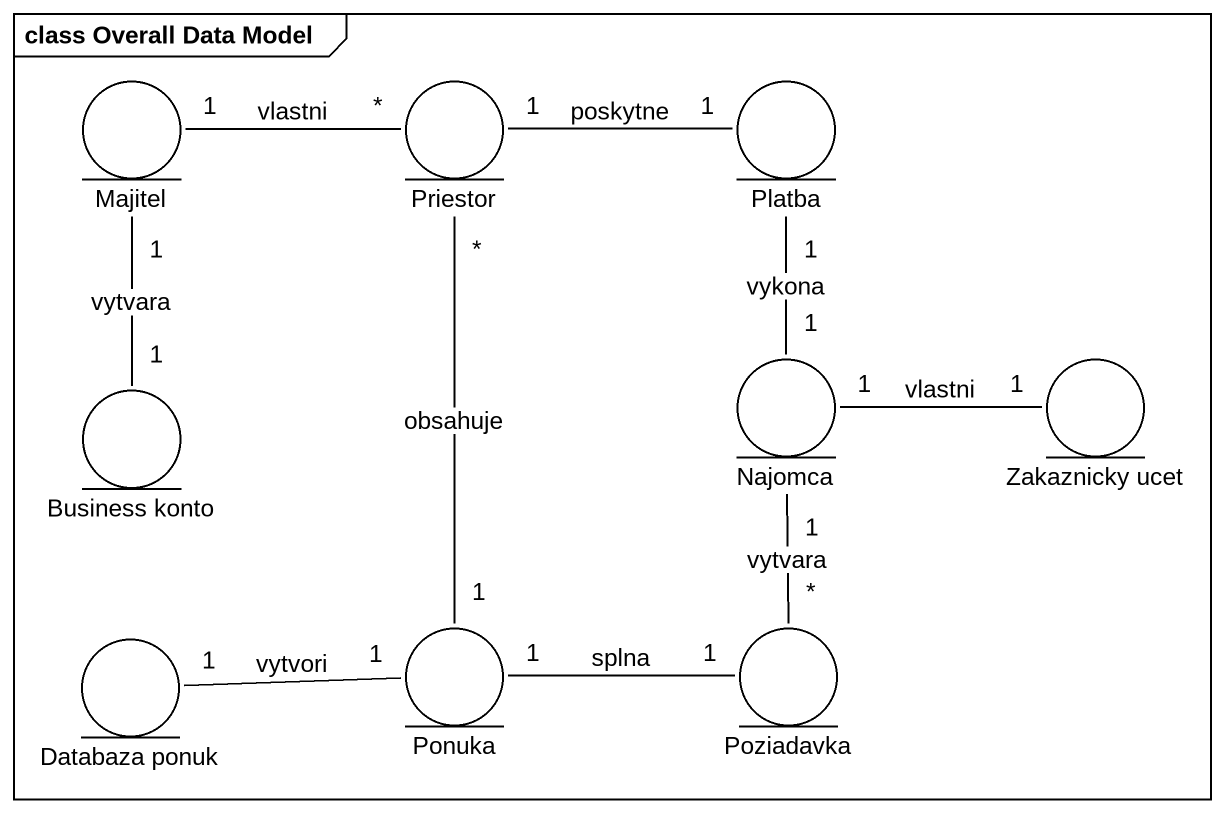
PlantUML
@startuml
mainframe class Overall Data Model
entity Majitel
entity Priestor
entity Platba
entity "Business konto" as Business_konto
entity Najomca
entity "Zakaznicky ucet" as Zakaznicky_ucet
entity "Databaza ponuk" as Databaza_ponuk
entity Ponuka
entity Poziadavka
Majitel "1" -right- "*" Priestor : vlastni
Majitel "1" -- "1" Business_konto : vytvara
Platba "1" -left- "1" Priestor : poskytne
Najomca "1" -up- "1" Platba : vykona
Najomca "1" -right- "1" Zakaznicky_ucet : vlastni
Najomca "1" -- "*" Poziadavka : vytvara
Databaza_ponuk "1" -right- "1" Ponuka : vytvori
Ponuka "1" -up- "*" Priestor : obsahuje
Poziadavka "1" -left- "1" Ponuka : splna
@enduml
